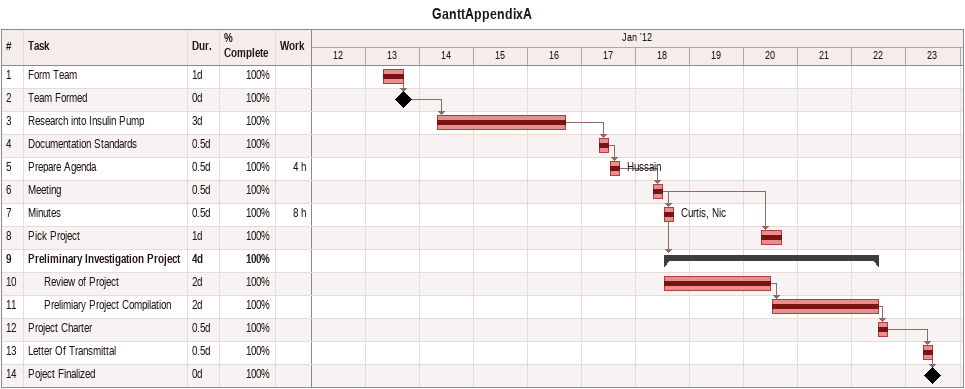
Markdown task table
GanttAppendixA

| ID | Level | Task | Duration | Start | Finish | Predecessors | Resources | % complete | Work (h) |
|---|---|---|---|---|---|---|---|---|---|
| 1 | 1 | Form Team | 1d | 2012-01-13 | 2012-01-13 |  |  | 100 |  |
| 2 | 1 | Team Formed | 0d | 2012-01-13 | 2012-01-13 | 1 |  | 100 |  |
| 3 | 1 | Research into Insulin Pump | 3d | 2012-01-14 | 2012-01-16 | 2 |  | 100 |  |
| 4 | 1 | Documentation Standards | 0.5d | 2012-01-17 | 2012-01-17 | 3 |  | 100 |  |
| 5 | 1 | Prepare Agenda | 0.5d | 2012-01-17 | 2012-01-17 | 4 | Hussain | 100 | 4 |
| 6 | 1 | Meeting | 0.5d | 2012-01-18 | 2012-01-18 | 5 |  | 100 |  |
| 7 | 1 | Minutes | 0.5d | 2012-01-18 | 2012-01-18 | 6 | Curtis, Nic | 100 | 8 |
| 8 | 1 | Pick Project | 1d | 2012-01-20 | 2012-01-20 | 6 |  | 100 |  |
| 9 | 1 | **Preliminary Investigation Project** | 4d | 2012-01-18 | 2012-01-22 | 6 |  | 100 |  |
| 10 | 2 | Review of Project | 2d | 2012-01-18 | 2012-01-20 |  |  | 100 |  |
| 11 | 2 | Prelimiary Project Compilation | 2d | 2012-01-20 | 2012-01-22 | 10 |  | 100 |  |
| 12 | 1 | Project Charter | 0.5d | 2012-01-22 | 2012-01-22 | 11 |  | 100 |  |
| 13 | 1 | Letter Of Transmittal | 0.5d | 2012-01-23 | 2012-01-23 | 12 |  | 100 |  |
| 14 | 1 | Poject Finalized | 0d | 2012-01-23 | 2012-01-23 | 13 |  | 100 |  |
